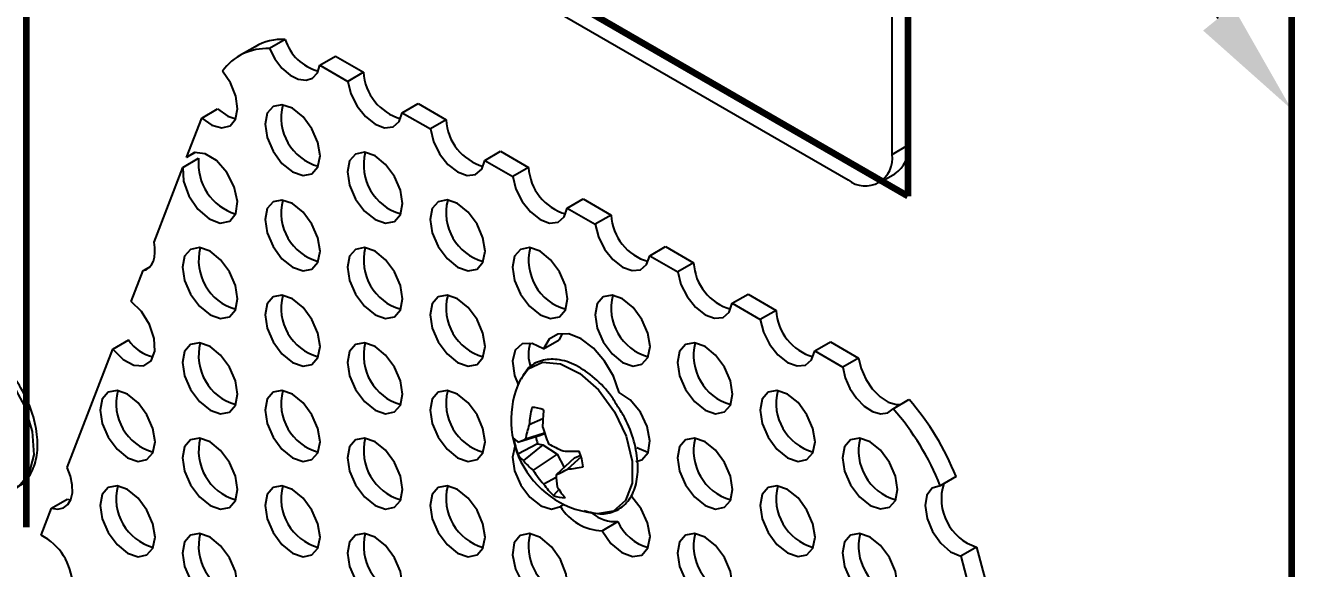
# Model space of a CAD drawing. Extents: x 0 to 6.48, y -7.17 to 0.
# Drawn here: x 1.726 to 3.763, y -3.915 to -3.042 of the extents above; entities that cross this region are included whole.
import ezdxf
from ezdxf import colors
from ezdxf.entities.mleader import LeaderData, LeaderLine
from ezdxf.math import Vec2, Vec3

# ---------------------------------------------------------------- set-up
doc = ezdxf.new("R2010")
doc.units = 0
doc.header["$LTSCALE"] = 0.5
doc.header["$MEASUREMENT"] = 0
for name, color, linetype in [('Brackets', 181, 'CONTINUOUS'), ('FAB DWG', 221, 'CONTINUOUS'), ('Hardware', 242, 'CONTINUOUS')]:
    doc.layers.add(name, color=color, linetype=linetype)
doc.styles.add('LSAD_Standard', font='arial.ttf')

msp = doc.modelspace()

# ---------------------------------------------------------------- linework, layer by layer
at = {"layer": 'Brackets', "transparency": 16777216}
for p, q in [((2.144, -3.0642), (2.1186, -3.0789)), ((2.0956, -3.0759), (2.0702, -3.0906)), ((2.1996, -3.1055), (2.225, -3.0909)), ((2.225, -3.0909), (2.2701, -3.1169)), ((2.1996, -3.1055), (2.2447, -3.1316)), ((2.2701, -3.1169), (2.2447, -3.1316)), ((2.0101, -3.1905), (2.0355, -3.1759)), ((2.3322, -3.182), (2.3575, -3.1674)), ((2.3575, -3.1674), (2.4027, -3.1934)), ((1.9856, -3.2541), (2.0101, -3.1905)), ((2.3322, -3.182), (2.3773, -3.2081)), ((2.4027, -3.1934), (2.3773, -3.2081)), ((1.9795, -3.2698), (2.0049, -3.2552)), ((2.0001, -3.2457), (1.9856, -3.2541)), ((2.4647, -3.2586), (2.4901, -3.2439)), ((2.4647, -3.2586), (2.5099, -3.2846)), ((2.4901, -3.2439), (2.5353, -3.27)), ((1.9333, -3.39), (1.9795, -3.2698)), ((2.5353, -3.27), (2.5099, -3.2846)), ((2.5973, -3.3351), (2.6227, -3.3205)), ((2.5973, -3.3351), (2.6424, -3.3612)), ((2.6227, -3.3205), (2.6678, -3.3465)), ((2.6678, -3.3465), (2.6424, -3.3612)), ((2.7299, -3.4117), (2.7553, -3.397)), ((2.7553, -3.397), (2.8004, -3.4231)), ((2.7299, -3.4117), (2.775, -3.4377)), ((1.8966, -3.4851), (1.9157, -3.4356)), ((1.9157, -3.4356), (1.9271, -3.429)), ((2.8004, -3.4231), (2.775, -3.4377)), ((2.8625, -3.4882), (2.8879, -3.4735)), ((2.8879, -3.4735), (2.933, -3.4996)), ((2.8625, -3.4882), (2.9076, -3.5142)), ((2.933, -3.4996), (2.9076, -3.5142)), ((2.5894, -3.5365), (2.5846, -3.5467)), ((1.7937, -3.7522), (1.8671, -3.5617)), ((1.8671, -3.5617), (1.8925, -3.5471)), ((2.5592, -3.5613), (2.5846, -3.5467)), ((2.9951, -3.5647), (3.0205, -3.5501)), ((3.0205, -3.5501), (3.0656, -3.5761)), ((2.9951, -3.5647), (3.0402, -3.5908)), ((3.0656, -3.5761), (3.0402, -3.5908)), ((3.1211, -3.6576), (3.1465, -3.643)), ((3.2221, -3.7666), (3.1967, -3.7812)), ((1.7685, -3.8175), (1.7939, -3.8028)), ((1.7939, -3.8028), (1.7993, -3.804)), ((1.7518, -3.8608), (1.7685, -3.8175)), ((2.5922, -3.8116), (2.5864, -3.8149)), ((2.6534, -3.8536), (2.6787, -3.8389)), ((3.2551, -3.8799), (3.2297, -3.8946)), ((3.2551, -3.8799), (3.2795, -3.9717)), ((3.2297, -3.8946), (3.2542, -3.9864))]:
    msp.add_line(p, q, dxfattribs=at)
at = {"layer": 'Brackets', "transparency": 16777216, "flags": 128}
for points in [[(2.1186, -3.0789), (2.1274, -3.0956), (2.1389, -3.1102), (2.1518, -3.1214), (2.1651, -3.1281), (2.1776, -3.1298), (2.1881, -3.1264), (2.1957, -3.118), (2.1996, -3.1055)], [(2.0101, -3.1905), (2.0264, -3.2021), (2.0422, -3.2065), (2.0554, -3.203), (2.0642, -3.1922), (2.0675, -3.1755), (2.0646, -3.1553), (2.0561, -3.1342), (2.0431, -3.1152)], [(2.2447, -3.1316), (2.2497, -3.1516), (2.2595, -3.1713), (2.273, -3.1883), (2.2884, -3.2004), (2.3038, -3.2061), (2.3173, -3.2047), (2.3272, -3.1963), (2.3322, -3.182)], [(2.0355, -3.1759), (2.0517, -3.1875), (2.0645, -3.1916)], [(2.1558, -3.1749), (2.1389, -3.1691), (2.1246, -3.1718), (2.115, -3.1829), (2.1117, -3.2005), (2.115, -3.2219), (2.1246, -3.244), (2.1389, -3.2634), (2.1558, -3.277), (2.1728, -3.2829), (2.1871, -3.2801), (2.1967, -3.2691), (2.2, -3.2515), (2.1967, -3.23), (2.1871, -3.2079), (2.1728, -3.1886), (2.1558, -3.1749)], [(2.3773, -3.2081), (2.3823, -3.2281), (2.3921, -3.2479), (2.4056, -3.2649), (2.421, -3.277), (2.4364, -3.2827), (2.4499, -3.2812), (2.4598, -3.2729), (2.4647, -3.2586)], [(1.9795, -3.2698), (1.9807, -3.2917), (1.9893, -3.3155), (2.0037, -3.337), (2.0216, -3.3526), (2.0397, -3.3594), (2.055, -3.3564), (2.0648, -3.344), (2.0673, -3.3244), (2.0622, -3.301), (2.0504, -3.2779), (2.0338, -3.259), (2.0154, -3.2478), (1.9983, -3.246), (1.9856, -3.2541)], [(2.2884, -3.2515), (2.2715, -3.2456), (2.2572, -3.2484), (2.2476, -3.2594), (2.2442, -3.277), (2.2476, -3.2985), (2.2572, -3.3206), (2.2715, -3.3399), (2.2884, -3.3535), (2.3053, -3.3594), (2.3197, -3.3566), (2.3293, -3.3456), (2.3326, -3.328), (2.3293, -3.3065), (2.3197, -3.2845), (2.3053, -3.2651), (2.2884, -3.2515)], [(2.5099, -3.2846), (2.5148, -3.3047), (2.5247, -3.3244), (2.5382, -3.3414), (2.5536, -3.3535), (2.569, -3.3592), (2.5825, -3.3578), (2.5923, -3.3494), (2.5973, -3.3351)], [(2.1558, -3.328), (2.1389, -3.3222), (2.1246, -3.3249), (2.115, -3.336), (2.1117, -3.3536), (2.115, -3.375), (2.1246, -3.3971), (2.1389, -3.4165), (2.1558, -3.4301), (2.1728, -3.436), (2.1871, -3.4332), (2.1967, -3.4222), (2.2, -3.4046), (2.1967, -3.3831), (2.1871, -3.361), (2.1728, -3.3417), (2.1558, -3.328)], [(2.421, -3.328), (2.4041, -3.3221), (2.3898, -3.3249), (2.3802, -3.3359), (2.3768, -3.3535), (2.3802, -3.375), (2.3898, -3.3971), (2.4041, -3.4164), (2.421, -3.4301), (2.4379, -3.436), (2.4523, -3.4332), (2.4618, -3.4221), (2.4652, -3.4046), (2.4618, -3.3831), (2.4523, -3.361), (2.4379, -3.3417), (2.421, -3.328)], [(2.6424, -3.3612), (2.6474, -3.3812), (2.6573, -3.401), (2.6708, -3.4179), (2.6862, -3.4301), (2.7016, -3.4357), (2.7151, -3.4343), (2.7249, -3.4259), (2.7299, -3.4117)], [(1.9157, -3.4356), (1.921, -3.4337), (1.9256, -3.4305), (1.9294, -3.4261), (1.9322, -3.4205), (1.934, -3.414), (1.9348, -3.4066), (1.9346, -3.3985), (1.9333, -3.39)], [(2.0233, -3.4046), (2.0064, -3.3987), (1.992, -3.4015), (1.9824, -3.4125), (1.9791, -3.4301), (1.9824, -3.4516), (1.992, -3.4737), (2.0064, -3.493), (2.0233, -3.5067), (2.0402, -3.5125), (2.0545, -3.5098), (2.0641, -3.4987), (2.0675, -3.4811), (2.0641, -3.4597), (2.0545, -3.4376), (2.0402, -3.4182), (2.0233, -3.4046)], [(2.2884, -3.4046), (2.2715, -3.3987), (2.2572, -3.4015), (2.2476, -3.4125), (2.2442, -3.4301), (2.2476, -3.4516), (2.2572, -3.4737), (2.2715, -3.493), (2.2884, -3.5066), (2.3053, -3.5125), (2.3197, -3.5097), (2.3293, -3.4987), (2.3326, -3.4811), (2.3293, -3.4596), (2.3197, -3.4376), (2.3053, -3.4182), (2.2884, -3.4046)], [(2.5536, -3.4046), (2.5367, -3.3987), (2.5223, -3.4015), (2.5128, -3.4125), (2.5094, -3.4301), (2.5128, -3.4515), (2.5223, -3.4736), (2.5367, -3.493), (2.5536, -3.5066), (2.5705, -3.5125), (2.5848, -3.5097), (2.5944, -3.4987), (2.5978, -3.4811), (2.5944, -3.4596), (2.5848, -3.4375), (2.5705, -3.4182), (2.5536, -3.4046)], [(2.775, -3.4377), (2.78, -3.4577), (2.7899, -3.4775), (2.8033, -3.4945), (2.8188, -3.5066), (2.8342, -3.5123), (2.8477, -3.5109), (2.8575, -3.5025), (2.8625, -3.4882)], [(2.1558, -3.4811), (2.1389, -3.4753), (2.1246, -3.478), (2.115, -3.4891), (2.1117, -3.5067), (2.115, -3.5281), (2.1246, -3.5502), (2.1389, -3.5696), (2.1558, -3.5832), (2.1728, -3.5891), (2.1871, -3.5863), (2.1967, -3.5753), (2.2, -3.5577), (2.1967, -3.5362), (2.1871, -3.5141), (2.1728, -3.4948), (2.1558, -3.4811)], [(2.421, -3.4811), (2.4041, -3.4752), (2.3898, -3.478), (2.3802, -3.489), (2.3768, -3.5066), (2.3802, -3.5281), (2.3898, -3.5502), (2.4041, -3.5695), (2.421, -3.5832), (2.4379, -3.5891), (2.4523, -3.5863), (2.4618, -3.5752), (2.4652, -3.5577), (2.4618, -3.5362), (2.4523, -3.5141), (2.4379, -3.4948), (2.421, -3.4811)], [(2.6862, -3.4811), (2.6693, -3.4752), (2.6549, -3.478), (2.6453, -3.489), (2.642, -3.5066), (2.6453, -3.5281), (2.6549, -3.5502), (2.6693, -3.5695), (2.6862, -3.5832), (2.7031, -3.589), (2.7174, -3.5862), (2.727, -3.5752), (2.7304, -3.5576), (2.727, -3.5362), (2.7174, -3.5141), (2.7031, -3.4947), (2.6862, -3.4811)], [(1.8671, -3.5617), (1.8834, -3.5783), (1.9008, -3.5877), (1.9166, -3.5885), (1.9284, -3.5805), (1.9344, -3.5651), (1.9335, -3.5445), (1.9261, -3.522), (1.9131, -3.5011), (1.8966, -3.4851)], [(2.9076, -3.5142), (2.9126, -3.5343), (2.9224, -3.554), (2.9359, -3.571), (2.9513, -3.5831), (2.9668, -3.5888), (2.9802, -3.5874), (2.9901, -3.579), (2.9951, -3.5647)], [(2.6805, -3.6313), (2.6715, -3.6055), (2.6574, -3.581), (2.6396, -3.5602), (2.6199, -3.5451), (2.6001, -3.5374), (2.5823, -3.5376), (2.5682, -3.5459), (2.5592, -3.5613)], [(2.0233, -3.5577), (2.0064, -3.5518), (1.992, -3.5546), (1.9824, -3.5656), (1.9791, -3.5832), (1.9824, -3.6047), (1.992, -3.6268), (2.0064, -3.6461), (2.0233, -3.6598), (2.0402, -3.6656), (2.0545, -3.6629), (2.0641, -3.6518), (2.0675, -3.6342), (2.0641, -3.6128), (2.0545, -3.5907), (2.0402, -3.5713), (2.0233, -3.5577)], [(2.2884, -3.5577), (2.2715, -3.5518), (2.2572, -3.5546), (2.2476, -3.5656), (2.2442, -3.5832), (2.2476, -3.6047), (2.2572, -3.6268), (2.2715, -3.6461), (2.2884, -3.6597), (2.3053, -3.6656), (2.3197, -3.6628), (2.3293, -3.6518), (2.3326, -3.6342), (2.3293, -3.6128), (2.3197, -3.5907), (2.3053, -3.5713), (2.2884, -3.5577)], [(2.5592, -3.5613), (2.541, -3.5525), (2.525, -3.5533), (2.5138, -3.5635), (2.5094, -3.5814), (2.5126, -3.604), (2.5182, -3.6188)], [(2.8188, -3.5576), (2.8018, -3.5517), (2.7875, -3.5545), (2.7779, -3.5656), (2.7746, -3.5831), (2.7779, -3.6046), (2.7875, -3.6267), (2.8018, -3.646), (2.8188, -3.6597), (2.8357, -3.6656), (2.85, -3.6628), (2.8596, -3.6518), (2.863, -3.6342), (2.8596, -3.6127), (2.85, -3.5906), (2.8357, -3.5713), (2.8188, -3.5576)], [(3.0656, -3.5761), (3.0695, -3.5931), (3.077, -3.6102), (3.0875, -3.6258), (3.1, -3.6385), (3.1133, -3.6471), (3.1263, -3.6509), (3.1331, -3.6507)], [(3.0402, -3.5908), (3.0441, -3.6078), (3.0517, -3.6249), (3.0621, -3.6405), (3.0746, -3.6532), (3.088, -3.6618), (3.1009, -3.6656), (3.1123, -3.6641), (3.1211, -3.6576)], [(1.8907, -3.6343), (1.8738, -3.6284), (1.8594, -3.6312), (1.8499, -3.6422), (1.8465, -3.6598), (1.8499, -3.6813), (1.8594, -3.7033), (1.8738, -3.7227), (1.8907, -3.7363), (1.9076, -3.7422), (1.9219, -3.7394), (1.9315, -3.7284), (1.9349, -3.7108), (1.9315, -3.6893), (1.9219, -3.6673), (1.9076, -3.6479), (1.8907, -3.6343)], [(2.1558, -3.6342), (2.1389, -3.6284), (2.1246, -3.6311), (2.115, -3.6422), (2.1117, -3.6598), (2.115, -3.6812), (2.1246, -3.7033), (2.1389, -3.7227), (2.1558, -3.7363), (2.1728, -3.7422), (2.1871, -3.7394), (2.1967, -3.7284), (2.2, -3.7108), (2.1967, -3.6893), (2.1871, -3.6672), (2.1728, -3.6479), (2.1558, -3.6342)], [(2.421, -3.6342), (2.4041, -3.6283), (2.3898, -3.6311), (2.3802, -3.6421), (2.3768, -3.6597), (2.3802, -3.6812), (2.3898, -3.7033), (2.4041, -3.7226), (2.421, -3.7363), (2.4379, -3.7422), (2.4523, -3.7394), (2.4618, -3.7283), (2.4652, -3.7108), (2.4618, -3.6893), (2.4523, -3.6672), (2.4379, -3.6479), (2.421, -3.6342)], [(2.7074, -3.7422), (2.717, -3.7396), (2.7272, -3.7279), (2.7303, -3.709), (2.726, -3.686), (2.7148, -3.6629), (2.6987, -3.6435), (2.6805, -3.6313)], [(2.9513, -3.6342), (2.9344, -3.6283), (2.9201, -3.6311), (2.9105, -3.6421), (2.9071, -3.6597), (2.9105, -3.6812), (2.9201, -3.7032), (2.9344, -3.7226), (2.9513, -3.7362), (2.9683, -3.7421), (2.9826, -3.7393), (2.9922, -3.7283), (2.9955, -3.7107), (2.9922, -3.6892), (2.9826, -3.6672), (2.9683, -3.6478), (2.9513, -3.6342)], [(2.0233, -3.7108), (2.0064, -3.7049), (1.992, -3.7077), (1.9824, -3.7187), (1.9791, -3.7363), (1.9824, -3.7578), (1.992, -3.7799), (2.0064, -3.7992), (2.0233, -3.8129), (2.0402, -3.8187), (2.0545, -3.816), (2.0641, -3.8049), (2.0675, -3.7873), (2.0641, -3.7659), (2.0545, -3.7438), (2.0402, -3.7245), (2.0233, -3.7108)], [(2.2884, -3.7108), (2.2715, -3.7049), (2.2572, -3.7077), (2.2476, -3.7187), (2.2442, -3.7363), (2.2476, -3.7578), (2.2572, -3.7799), (2.2715, -3.7992), (2.2884, -3.8128), (2.3053, -3.8187), (2.3197, -3.8159), (2.3293, -3.8049), (2.3326, -3.7873), (2.3293, -3.7659), (2.3197, -3.7438), (2.3053, -3.7244), (2.2884, -3.7108)], [(2.8188, -3.7107), (2.8018, -3.7048), (2.7875, -3.7076), (2.7779, -3.7187), (2.7746, -3.7362), (2.7779, -3.7577), (2.7875, -3.7798), (2.8018, -3.7991), (2.8188, -3.8128), (2.8357, -3.8187), (2.85, -3.8159), (2.8596, -3.8049), (2.863, -3.7873), (2.8596, -3.7658), (2.85, -3.7437), (2.8357, -3.7244), (2.8188, -3.7107)], [(3.0839, -3.7107), (3.067, -3.7048), (3.0527, -3.7076), (3.0431, -3.7186), (3.0397, -3.7362), (3.0431, -3.7577), (3.0527, -3.7798), (3.067, -3.7991), (3.0839, -3.8128), (3.1008, -3.8186), (3.1152, -3.8159), (3.1248, -3.8048), (3.1281, -3.7872), (3.1248, -3.7658), (3.1152, -3.7437), (3.1008, -3.7244), (3.0839, -3.7107)], [(2.5131, -3.718), (2.5094, -3.7355), (2.5127, -3.7575), (2.5226, -3.7802), (2.5374, -3.7999), (2.5549, -3.8135), (2.5721, -3.8188), (2.5864, -3.8149)], [(2.7089, -3.72), (2.727, -3.7273), (2.7274, -3.7274)], [(1.7685, -3.8175), (1.7787, -3.8189), (1.7876, -3.8169), (1.7947, -3.8116), (1.7996, -3.8033), (1.8021, -3.7925), (1.8018, -3.7799), (1.799, -3.7661), (1.7937, -3.7522)], [(1.8907, -3.7874), (1.8738, -3.7815), (1.8594, -3.7843), (1.8499, -3.7953), (1.8465, -3.8129), (1.8499, -3.8344), (1.8594, -3.8564), (1.8738, -3.8758), (1.8907, -3.8894), (1.9076, -3.8953), (1.9219, -3.8925), (1.9315, -3.8815), (1.9349, -3.8639), (1.9315, -3.8424), (1.9219, -3.8204), (1.9076, -3.801), (1.8907, -3.7874)], [(2.1558, -3.7873), (2.1389, -3.7815), (2.1246, -3.7842), (2.115, -3.7953), (2.1117, -3.8129), (2.115, -3.8343), (2.1246, -3.8564), (2.1389, -3.8758), (2.1558, -3.8894), (2.1728, -3.8953), (2.1871, -3.8925), (2.1967, -3.8815), (2.2, -3.8639), (2.1967, -3.8424), (2.1871, -3.8203), (2.1728, -3.801), (2.1558, -3.7873)], [(2.421, -3.7873), (2.4041, -3.7814), (2.3898, -3.7842), (2.3802, -3.7952), (2.3768, -3.8128), (2.3802, -3.8343), (2.3898, -3.8564), (2.4041, -3.8757), (2.421, -3.8894), (2.4379, -3.8953), (2.4523, -3.8925), (2.4618, -3.8815), (2.4652, -3.8639), (2.4618, -3.8424), (2.4523, -3.8203), (2.4379, -3.801), (2.421, -3.7873)], [(2.9513, -3.7873), (2.9344, -3.7814), (2.9201, -3.7842), (2.9105, -3.7952), (2.9071, -3.8128), (2.9105, -3.8343), (2.9201, -3.8563), (2.9344, -3.8757), (2.9513, -3.8893), (2.9683, -3.8952), (2.9826, -3.8924), (2.9922, -3.8814), (2.9955, -3.8638), (2.9922, -3.8423), (2.9826, -3.8203), (2.9683, -3.8009), (2.9513, -3.7873)], [(3.1967, -3.7812), (3.1837, -3.7852), (3.1752, -3.7964), (3.1723, -3.8133), (3.1755, -3.8337), (3.1844, -3.8547), (3.1976, -3.8735), (3.2134, -3.8874), (3.2297, -3.8946)], [(2.6534, -3.8536), (2.6676, -3.8739), (2.6849, -3.8886), (2.7023, -3.8952), (2.7172, -3.8926), (2.7271, -3.8813), (2.7304, -3.8631), (2.7265, -3.8409), (2.7162, -3.8183), (2.7011, -3.7989), (2.6994, -3.7972)], [(2.0233, -3.8639), (2.0064, -3.858), (1.992, -3.8608), (1.9824, -3.8718), (1.9791, -3.8894), (1.9824, -3.9109), (1.992, -3.933), (2.0064, -3.9523), (2.0233, -3.966), (2.0402, -3.9719), (2.0545, -3.9691), (2.0641, -3.958), (2.0675, -3.9405), (2.0641, -3.919), (2.0545, -3.8969), (2.0402, -3.8776), (2.0233, -3.8639)], [(2.2884, -3.8639), (2.2715, -3.858), (2.2572, -3.8608), (2.2476, -3.8718), (2.2442, -3.8894), (2.2476, -3.9109), (2.2572, -3.933), (2.2715, -3.9523), (2.2884, -3.9659), (2.3053, -3.9718), (2.3197, -3.969), (2.3293, -3.958), (2.3326, -3.9404), (2.3293, -3.919), (2.3197, -3.8969), (2.3053, -3.8775), (2.2884, -3.8639)], [(2.5976, -3.9452), (2.5956, -3.9233), (2.5866, -3.9), (2.5721, -3.8792), (2.5545, -3.8644), (2.5367, -3.858), (2.5218, -3.8611), (2.5122, -3.8732), (2.5095, -3.8923), (2.5142, -3.9152), (2.5255, -3.938), (2.5415, -3.957), (2.5595, -3.9689)], [(2.8188, -3.8638), (2.8018, -3.858), (2.7875, -3.8607), (2.7779, -3.8718), (2.7746, -3.8894), (2.7779, -3.9108), (2.7875, -3.9329), (2.8018, -3.9522), (2.8188, -3.9659), (2.8357, -3.9718), (2.85, -3.969), (2.8596, -3.958), (2.863, -3.9404), (2.8596, -3.9189), (2.85, -3.8968), (2.8357, -3.8775), (2.8188, -3.8638)], [(3.0839, -3.8638), (3.067, -3.8579), (3.0527, -3.8607), (3.0431, -3.8717), (3.0397, -3.8893), (3.0431, -3.9108), (3.0527, -3.9329), (3.067, -3.9522), (3.0839, -3.9659), (3.1008, -3.9718), (3.1152, -3.969), (3.1248, -3.9579), (3.1281, -3.9404), (3.1248, -3.9189), (3.1152, -3.8968), (3.1008, -3.8775), (3.0839, -3.8638)]]:
    msp.add_lwpolyline(points, dxfattribs=at)
at = {"layer": 'Brackets', "transparency": 16777216}
for centre, radius, start, end in [((2.1405, -3.1559), 0.0918, 87.7947, 119.3116), ((2.2169, -3.0411), 0.0765, 197.5856, 254.9744), ((2.1143, -3.1667), 0.0879, 87.1976, 144.1777), ((2.3522, -3.1124), 0.0823, 183.1178, 254.0875), ((2.2191, -3.1895), 0.0816, 165.6081, 254.3865), ((2.4848, -3.189), 0.0823, 183.1178, 254.0875), ((2.0896, -3.2634), 0.0851, 174.4736, 252.8389), ((2.3517, -3.266), 0.0816, 165.6081, 254.3865), ((2.6174, -3.2655), 0.0823, 183.1178, 254.0875), ((2.2191, -3.3426), 0.0816, 165.6081, 254.3865), ((2.4842, -3.3425), 0.0816, 165.6081, 254.3865), ((2.75, -3.342), 0.0823, 183.1178, 254.0875), ((2.0865, -3.4191), 0.0816, 165.6081, 254.3865), ((2.3517, -3.4191), 0.0816, 165.6081, 254.3865), ((2.6168, -3.4191), 0.0816, 165.6081, 254.3865), ((2.8826, -3.4186), 0.0823, 183.1178, 254.0875), ((2.2191, -3.4957), 0.0816, 165.6081, 254.3865), ((2.4842, -3.4957), 0.0816, 165.6081, 254.3865), ((2.7494, -3.4956), 0.0816, 165.6081, 254.3865), ((3.0151, -3.4951), 0.0823, 183.1178, 254.0875), ((1.9447, -3.5137), 0.062, 212.5999, 258.115), ((2.0865, -3.5722), 0.0816, 165.6081, 254.3865), ((2.3517, -3.5722), 0.0816, 165.6081, 254.3865), ((2.5987, -3.5703), 0.0637, 163.1936, 198.609), ((2.882, -3.5722), 0.0816, 165.6081, 254.3865), ((1.9539, -3.6488), 0.0816, 165.6081, 254.3865), ((2.2191, -3.6488), 0.0816, 165.6081, 254.3865), ((2.4842, -3.6488), 0.0816, 165.6081, 254.3865), ((3.0146, -3.6487), 0.0816, 165.6081, 254.3865), ((2.8271, -3.9232), 0.425, 21.6291, 41.2545), ((2.8017, -3.9379), 0.425, 21.6291, 41.2545), ((2.0865, -3.7253), 0.0816, 165.6081, 254.3865), ((2.3517, -3.7253), 0.0816, 165.6081, 254.3865), ((2.882, -3.7253), 0.0816, 165.6081, 254.3865), ((3.1471, -3.7252), 0.0816, 165.6081, 254.3865), ((1.9539, -3.8019), 0.0816, 165.6081, 254.3865), ((2.2191, -3.8019), 0.0816, 165.6081, 254.3865), ((2.4842, -3.8019), 0.0816, 165.6081, 254.3865), ((3.0146, -3.8018), 0.0816, 165.6081, 254.3865), ((3.2799, -3.8025), 0.0813, 162.4231, 252.2024), ((2.656, -3.7717), 0.0819, 211.8307, 268.1747), ((2.6751, -3.7796), 0.0594, 230.1843, 273.4664), ((2.7473, -3.8079), 0.0753, 204.352, 254.671), ((1.7089, -3.9439), 0.0935, 2.2574, 62.6347), ((2.0865, -3.8784), 0.0816, 165.6081, 254.3865), ((2.3517, -3.8784), 0.0816, 165.6081, 254.3865), ((2.6172, -3.8787), 0.0821, 165.4369, 246.8157), ((2.882, -3.8784), 0.0816, 165.6081, 254.3865), ((3.1471, -3.8783), 0.0816, 165.6081, 254.3865)]:
    msp.add_arc(centre, radius, start, end, dxfattribs=at)
at = {"layer": 'FAB DWG', "color": 1, "lineweight": 90, "ltscale": 0.5, "transparency": 16777216}
msp.add_lwpolyline([(1.7282, -3.848), (1.7282, -0.9901), (3.7612, -2.1638), (3.7612, -4.9697)], dxfattribs=at)
msp.add_lwpolyline([(3.1447, -3.3159), (2.1459, -2.7393), (2.1459, -1.5859), (3.1447, -2.1625)], close=True, dxfattribs=at)
at = {"layer": 'Hardware', "transparency": 16777216}
for p, q in [((2.1912, -2.7948), (3.0486, -3.2897)), ((3.1447, -3.2342), (3.1447, -2.9841)), ((3.1193, -3.2489), (3.1193, -2.9988)), ((3.1193, -3.2489), (3.1447, -3.2342)), ((3.0986, -3.2947), (3.1239, -3.28)), ((2.5582, -3.674), (2.5361, -3.6833)), ((2.5543, -3.7005), (2.5197, -3.7115)), ((2.5607, -3.6968), (2.5303, -3.7067)), ((2.561, -3.6977), (2.5543, -3.7005)), ((2.5496, -3.7137), (2.5178, -3.7304)), ((2.558, -3.7154), (2.5268, -3.7407)), ((2.5496, -3.7137), (2.558, -3.7154)), ((2.558, -3.7154), (2.5811, -3.7307)), ((2.5811, -3.7307), (2.5425, -3.7565)), ((2.6091, -3.7362), (2.5796, -3.7638)), ((2.5811, -3.7307), (2.5922, -3.752)), ((2.6197, -3.735), (2.5977, -3.7546)), ((2.6091, -3.7362), (2.6189, -3.7321)), ((2.5797, -3.7683), (2.5595, -3.7785)), ((2.5846, -3.7867), (2.5752, -3.7969))]:
    msp.add_line(p, q, dxfattribs=at)
at = {"layer": 'Hardware', "transparency": 16777216, "flags": 128}
for points in [[(1.713, -3.7841), (1.7154, -3.7826), (1.7327, -3.7624), (1.7406, -3.7318), (1.7382, -3.6943), (1.7258, -3.6537), (1.7046, -3.6147), (1.6771, -3.5813), (1.6461, -3.5573), (1.6151, -3.5451), (1.5874, -3.5462), (1.578, -3.5502)], [(2.5215, -3.6111), (2.5345, -3.5935), (2.5577, -3.5829), (2.5864, -3.5854), (2.6174, -3.6008), (2.6475, -3.6274), (2.6733, -3.6623), (2.6922, -3.7018), (2.7019, -3.7416), (2.7015, -3.7773), (2.6911, -3.8051), (2.6716, -3.822), (2.6457, -3.8262)]]:
    msp.add_lwpolyline(points, dxfattribs=at)
at = {"layer": 'Hardware', "transparency": 16777216}
for centre, radius, start, end in [((3.0971, -3.2403), 0.048, 304.0564, 7.2558), ((3.0762, -3.2559), 0.0437, 230.7967, 9.214), ((2.6581, -3.6756), 0.151, 154.7008, 265.2938), ((2.7145, -3.6974), 0.1789, 166.4824, 175.4769), ((2.5416, -3.6998), 0.0442, 66.3541, 91.4011), ((2.8013, -3.6864), 0.2435, 173.5932, 180.2616), ((2.6796, -3.7317), 0.1514, 161.367, 170.4925), ((2.5325, -3.6871), 0.0276, 220.7682, 242.2608), ((2.6209, -3.6917), 0.1101, 186.9707, 200.572), ((2.6332, -3.9464), 0.2609, 113.2391, 115.7986), ((2.6368, -3.6843), 0.092, 191.6464, 198.6065), ((2.7623, -3.6289), 0.2126, 196.004, 203.5634), ((2.6807, -3.5142), 0.2296, 240.4176, 246.8704), ((2.6095, -3.271), 0.4548, 267.6114, 270.9129), ((2.5136, -3.7644), 0.1101, 6.9707, 20.572), ((2.5495, -3.7117), 0.0368, 210.509, 231.9054), ((2.6091, -3.6749), 0.1053, 218.6809, 230.8079), ((2.6789, -3.669), 0.162, 212.6792, 222.535), ((2.4293, -3.4445), 0.3529, 295.2061, 298.5009), ((2.6907, -3.7638), 0.1112, 180.0006, 189.8599), ((2.5774, -3.5181), 0.2373, 274.8983, 281.0558), ((2.6535, -3.714), 0.1141, 214.461, 226.6072), ((2.6788, -3.726), 0.1129, 210.1973, 221.3328), ((2.5929, -3.7564), 0.0442, 246.3541, 271.4011)]:
    msp.add_arc(centre, radius, start, end, dxfattribs=at)
for points, knots in [([(1.7111, -3.7837), (1.7138, -3.7826), (1.7248, -3.7783), (1.7374, -3.7602), (1.7465, -3.7326), (1.7465, -3.6988), (1.7378, -3.6613), (1.7205, -3.6238), (1.6966, -3.5901), (1.668, -3.5632), (1.6377, -3.5462), (1.6089, -3.5411), (1.5875, -3.5434), (1.579, -3.5507), (1.577, -3.5524)], [0, 0, 0, 0, 0.029478, 0.118396, 0.207477, 0.302343, 0.400781, 0.499209, 0.597655, 0.696728, 0.797192, 0.887956, 0.973636, 1, 1, 1, 1]), ([(2.6787, -3.6546), (2.6754, -3.6488), (2.665, -3.6312), (2.6417, -3.6074), (2.6119, -3.5864), (2.5822, -3.5768), (2.5548, -3.5788), (2.5337, -3.5903), (2.5263, -3.6043), (2.5233, -3.61)], [0, 0, 0, 0, 0.080163, 0.245886, 0.412681, 0.581248, 0.730778, 0.89002, 1, 1, 1, 1]), ([(2.6243, -3.8211), (2.6342, -3.8238), (2.6529, -3.8288), (2.6787, -3.8218), (2.6982, -3.8048), (2.7094, -3.7789), (2.7121, -3.7467), (2.7057, -3.7101), (2.694, -3.6777), (2.6826, -3.6604), (2.6787, -3.6546)], [0, 0, 0, 0, 0.1362096, 0.2596161, 0.3901104, 0.5185981, 0.6522289, 0.7903282, 0.9287743, 1, 1, 1, 1])]:
    msp.add_open_spline(points, degree=3, knots=knots, dxfattribs=at)

# ---------------------------------------------------------------- leaders
at = {"layer": 'FAB DWG', "ltscale": 0.5, "transparency": 16777216}
ml = msp.add_multileader_mtext('Standard', dxfattribs=at)
ml.set_content('\\A1;{\\fArial|b1|i0|c0|p34;\\LWIRING NOTE:\\P}SEAL END PLATES AND OPENINGS WITH PLENUM RATED ALUMINUM TAPE', color=256, style='LSAD_Standard')
ml.set_leader_properties()
ml.build(insert=Vec2(0, 0))
ml.multileader.update_dxf_attribs({"text_left_attachment_type": 2, "dogleg_length": 0.36, "arrow_head_size": 0.1875})
ctx = ml.context
ctx.base_point, ctx.char_height, ctx.arrow_head_size, ctx.landing_gap_size, ctx.plane_origin = Vec3(3.5404, -0.8909), 0.1875, 0.1875, 0.09, Vec3(3.9841, 15.6184)
ctx.left_attachment = 2
notes = []
notes.append((ctx, [(0, (1, 1, 0), (3.2632, -0.8909), (1, 0), 0.2772, [(3, [(3.7612, -3.1763), (2.221, -1.2746), (1.7282, -1.8953), (2.7265, -2.3086)], 0, [])])]))
ctx.mtext.insert, ctx.mtext.width, ctx.mtext.defined_height, ctx.mtext.flow_direction = Vec3(3.6304, -0.1657), 2.848247, 1.4978, 5
for ctx, leaders in notes:
    for number, flags, end, landing, length, lines in leaders:
        leader = LeaderData()
        leader.index, (leader.has_last_leader_line, leader.has_dogleg_vector, leader.attachment_direction) = number, flags
        leader.last_leader_point, leader.dogleg_vector, leader.dogleg_length = Vec3(end), Vec3(landing), length
        for number, points, colour, breaks in lines:
            line = LeaderLine()
            line.index, line.vertices, line.color, line.breaks = number, Vec3.list(points), colors.encode_raw_color(colour), breaks
            leader.lines.append(line)
        ctx.leaders.append(leader)

doc.saveas('drawing.dxf')
